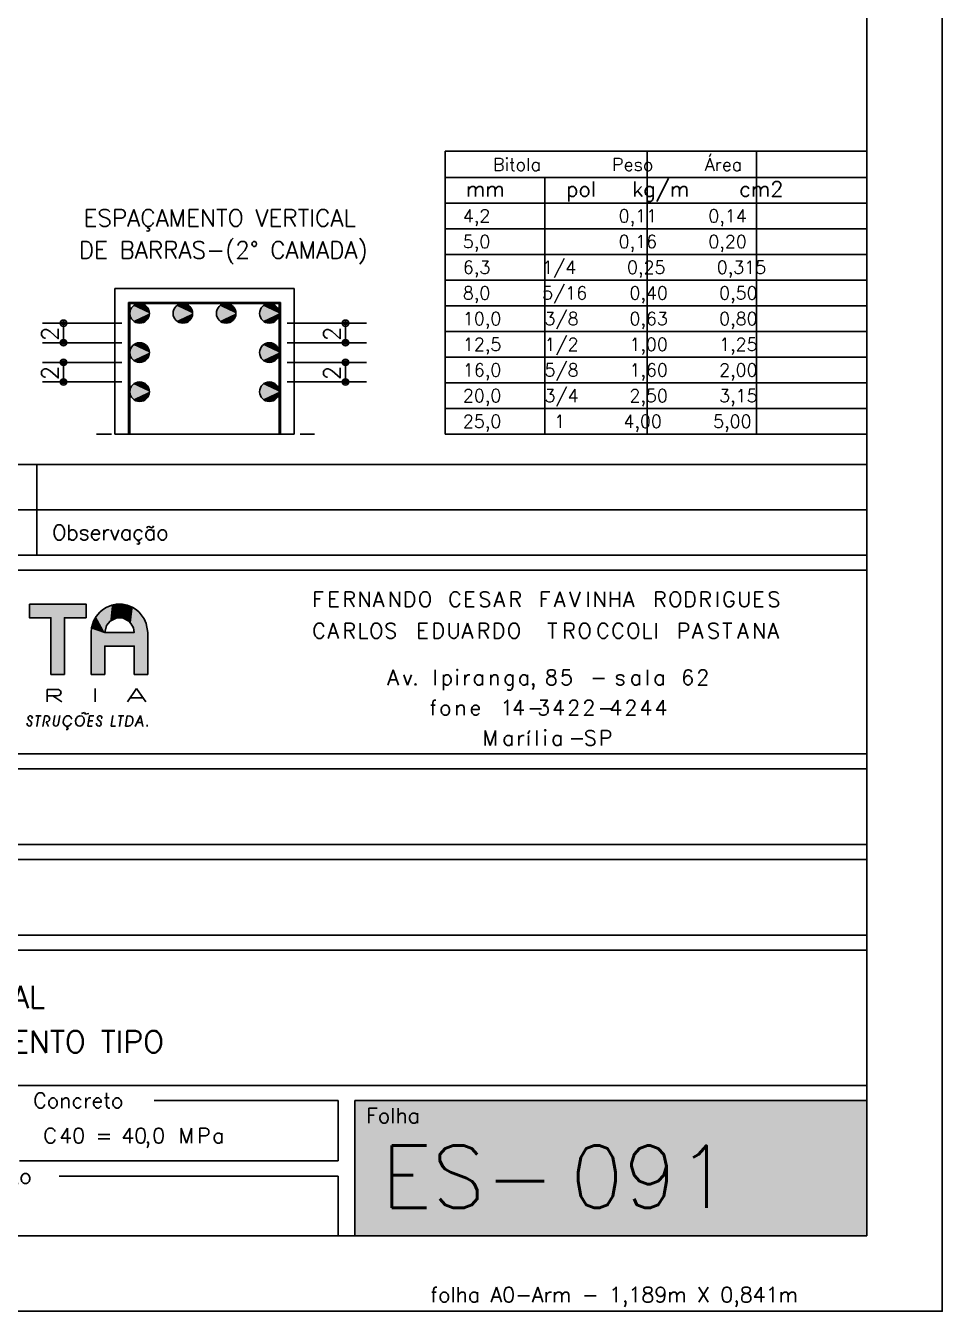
# Model space of a CAD drawing. Extents: x 0 to 119, y 0 to 84.
# Drawn here: x 106.76 to 118.9, y 0 to 17.01 of the extents above; entities that cross this region are included whole.
import ezdxf

# ---------------------------------------------------------------- set-up
doc = ezdxf.new("R2010")
doc.units = 0
doc.header["$MEASUREMENT"] = 0
doc.linetypes.add('ESTILO_TQS_0002', pattern=[0.3, 0.2, -0.1])
for name, color, linetype in [('1', 1, 'CONTINUOUS'), ('10', 10, 'CONTINUOUS'), ('2', 2, 'CONTINUOUS'), ('23', 7, 'CONTINUOUS'), ('26', 3, 'CONTINUOUS'), ('27', 4, 'CONTINUOUS'), ('3', 3, 'CONTINUOUS'), ('32', 7, 'CONTINUOUS'), ('4', 4, 'CONTINUOUS'), ('9', 9, 'CONTINUOUS')]:
    doc.layers.add(name, color=color, linetype=linetype)
doc.styles.get("Standard").update_dxf_attribs({"font": 'ROMANS.SHX'})

msp = doc.modelspace()

# ---------------------------------------------------------------- linework, layer by layer
at = {"layer": '1', "linetype": 'ESTILO_TQS_0002'}
msp.add_line((107.696273, 11.607894), (110.585236, 11.607894), dxfattribs=at)
at = {"layer": '10', "linetype": 'Continuous'}
for p, q in [((107.046118, 8.064804), (107.046118, 8.227905)), ((107.046118, 8.227905), (107.193198, 8.227905)), ((107.193198, 8.227905), (107.223273, 8.211121)), ((107.228796, 8.184118), (107.214224, 8.154379)), ((107.223273, 8.211121), (107.228796, 8.184118)), ((107.679312, 8.242729), (107.679312, 8.064804)), ((108.107291, 8.064804), (108.228888, 8.242729)), ((108.228888, 8.242729), (108.349295, 8.064804)), ((107.178961, 8.147253), (107.051062, 8.147253)), ((107.240652, 8.064804), (107.117651, 8.147253)), ((107.214224, 8.154379), (107.178961, 8.147253)), ((108.309149, 8.118773), (108.145758, 8.118773))]:
    msp.add_line(p, q, dxfattribs=at)
at = {"layer": '2', "linetype": 'Continuous'}
for p, q in [((112.316812, 15.356251), (117.9, 15.356251)), ((112.316812, 15.356251), (112.316812, 11.607894)), ((114.990396, 15.356251), (114.990396, 11.607894)), ((116.437418, 15.356251), (116.437418, 11.607894)), ((117.9, 15.356251), (117.9, 11.607894)), ((112.316812, 15.007894), (117.9, 15.007894)), ((113.636731, 11.607894), (113.636731, 15.007894)), ((112.316812, 14.667894), (117.9, 14.667894)), ((112.316812, 14.327894), (117.9, 14.327894)), ((112.316812, 13.987894), (117.9, 13.987894)), ((112.316812, 13.647894), (117.9, 13.647894)), ((110.133199, 13.352826), (108.123821, 13.352826)), ((108.123821, 13.352826), (108.123821, 11.607894)), ((110.131199, 13.350826), (108.125821, 13.350826)), ((108.125821, 13.350826), (108.125821, 11.607894)), ((110.129199, 13.348826), (108.127821, 13.348826)), ((108.127821, 13.348826), (108.127821, 11.607894)), ((110.127199, 13.346826), (108.129821, 13.346826)), ((108.129821, 13.346826), (108.129821, 11.607894)), ((110.125199, 13.344826), (108.131821, 13.344826)), ((108.131821, 13.344826), (108.131821, 11.607894)), ((110.123199, 13.342826), (108.133821, 13.342826)), ((108.133821, 13.342826), (108.133821, 11.607894)), ((110.121199, 13.340826), (108.135821, 13.340826)), ((108.135821, 13.340826), (108.135821, 11.607894)), ((110.119199, 13.338826), (108.137821, 13.338826)), ((108.137821, 13.338826), (108.137821, 11.607894)), ((110.117199, 13.336826), (108.139821, 13.336826)), ((108.139821, 13.336826), (108.139821, 11.607894)), ((110.117199, 11.607894), (110.117199, 13.336826)), ((110.119199, 11.607894), (110.119199, 13.338826)), ((110.121199, 11.607894), (110.121199, 13.340826)), ((110.123199, 11.607894), (110.123199, 13.342826)), ((110.125199, 11.607894), (110.125199, 13.344826)), ((110.127199, 11.607894), (110.127199, 13.346826)), ((110.129199, 11.607894), (110.129199, 13.348826)), ((110.131199, 11.607894), (110.131199, 13.350826)), ((110.133199, 11.607894), (110.133199, 13.352826)), ((112.316812, 13.307894), (117.9, 13.307894)), ((112.316812, 12.967894), (117.9, 12.967894)), ((112.316812, 12.627894), (117.9, 12.627894)), ((112.316812, 12.287894), (117.9, 12.287894)), ((112.316812, 11.947894), (117.9, 11.947894)), ((112.316812, 11.607894), (117.9, 11.607894)), ((117.9, 11.207914), (100.4, 11.207907)), ((106.91001, 11.207907), (106.91001, 10.007925)), ((117.9, 10.607908), (100.4, 10.607901)), ((100.4, 10.007925), (117.9, 10.007933)), ((117.9, 9.80792), (100.4, 9.807913)), ((106.796881, 7.86754), (106.791357, 7.85305)), ((106.791357, 7.85305), (106.792944, 7.838057)), ((106.792944, 7.838057), (106.800085, 7.828539)), ((106.809988, 7.879545), (106.796881, 7.86754)), ((106.800085, 7.828539), (106.82955, 7.805228)), ((106.825659, 7.882915), (106.809988, 7.879545)), ((106.838934, 7.87705), (106.825659, 7.882915)), ((106.848151, 7.8621), (106.838934, 7.87705)), ((106.839026, 7.850203), (106.849188, 7.850203)), ((106.849188, 7.850203), (106.848151, 7.8621)), ((106.965979, 7.878849), (106.895422, 7.878849)), ((106.907858, 7.739439), (106.930884, 7.878849)), ((106.987982, 7.739439), (107.011694, 7.878849)), ((107.011694, 7.878849), (107.044913, 7.878848)), ((107.044913, 7.878848), (107.06687, 7.870507)), ((107.06687, 7.870507), (107.077719, 7.852134)), ((107.078146, 7.834963), (107.071875, 7.818192)), ((107.077719, 7.852134), (107.078146, 7.834963)), ((107.144568, 7.885386), (107.128577, 7.788088)), ((107.195593, 7.78573), (107.212164, 7.885386)), ((107.260672, 7.829308), (107.258704, 7.791168)), ((107.276648, 7.861714), (107.260672, 7.829308)), ((107.305487, 7.879987), (107.276648, 7.861714)), ((107.337271, 7.87981), (107.305487, 7.879987)), ((107.360205, 7.864037), (107.337271, 7.87981)), ((107.372321, 7.836735), (107.360205, 7.864037)), ((107.428046, 7.845683), (107.420065, 7.812784)), ((107.449927, 7.870341), (107.428046, 7.845683)), ((107.477148, 7.881545), (107.449927, 7.870341)), ((107.508795, 7.876151), (107.477148, 7.881545)), ((107.497412, 7.913298), (107.541357, 7.924586)), ((107.529318, 7.854538), (107.508795, 7.876151)), ((107.536444, 7.824997), (107.529318, 7.854538)), ((107.541357, 7.924586), (107.554205, 7.902008)), ((107.554205, 7.902008), (107.598151, 7.913298)), ((107.581122, 7.745975), (107.603674, 7.878849)), ((107.603674, 7.878849), (107.660773, 7.878849)), ((107.716315, 7.86754), (107.710776, 7.85305)), ((107.710776, 7.85305), (107.712378, 7.838057)), ((107.712378, 7.838057), (107.719519, 7.828539)), ((107.729407, 7.879545), (107.716315, 7.86754)), ((107.719519, 7.828539), (107.748969, 7.805228)), ((107.745093, 7.882915), (107.729407, 7.879545)), ((107.758368, 7.87705), (107.745093, 7.882915)), ((107.767584, 7.8621), (107.758368, 7.87705)), ((107.758459, 7.850203), (107.768622, 7.850203)), ((107.768622, 7.850203), (107.767584, 7.8621)), ((107.916296, 7.885386), (107.893134, 7.745975)), ((107.988043, 7.878849), (108.058646, 7.878849)), ((108.000525, 7.739439), (108.023505, 7.878849)), ((108.10372, 7.878849), (108.082083, 7.745975)), ((108.145911, 7.877593), (108.10372, 7.878849)), ((108.165533, 7.866836), (108.145911, 7.877593)), ((108.179282, 7.841198), (108.165533, 7.866836)), ((108.180869, 7.810389), (108.179282, 7.841198)), ((108.211081, 7.739439), (108.282263, 7.885386)), ((108.282263, 7.885386), (108.310156, 7.739439)), ((106.77941, 7.77089), (106.77941, 7.782156)), ((106.783698, 7.759082), (106.77941, 7.77089)), ((106.797812, 7.746802), (106.783698, 7.759082)), ((106.813589, 7.744856), (106.797812, 7.746802)), ((106.830542, 7.754113), (106.813589, 7.744856)), ((106.82955, 7.805228), (106.837988, 7.792135)), ((106.839392, 7.770979), (106.830542, 7.754113)), ((106.837988, 7.792135), (106.839392, 7.770979)), ((107.058249, 7.805533), (107.032446, 7.799362)), ((107.032446, 7.799362), (107.060309, 7.739439)), ((107.071875, 7.818192), (107.058249, 7.805533)), ((107.128577, 7.788088), (107.129233, 7.76675)), ((107.129233, 7.76675), (107.141058, 7.748955)), ((107.141058, 7.748955), (107.158362, 7.744191)), ((107.158362, 7.744191), (107.175833, 7.748332)), ((107.175833, 7.748332), (107.189078, 7.764779)), ((107.189078, 7.764779), (107.195593, 7.78573)), ((107.258704, 7.791168), (107.271994, 7.761367)), ((107.271994, 7.761367), (107.296454, 7.745881)), ((107.312811, 7.69791), (107.295599, 7.69791)), ((107.296454, 7.745881), (107.32276, 7.74542)), ((107.308508, 7.74567), (107.3039, 7.72522)), ((107.3039, 7.72522), (107.316702, 7.722042)), ((107.32157, 7.710236), (107.312811, 7.69791)), ((107.316702, 7.722042), (107.32157, 7.710236)), ((107.32276, 7.74542), (107.345969, 7.756706)), ((107.345969, 7.756706), (107.36524, 7.782156)), ((107.420065, 7.812784), (107.422797, 7.785295)), ((107.422797, 7.785295), (107.433417, 7.761428)), ((107.433417, 7.761428), (107.455359, 7.747917)), ((107.455359, 7.747917), (107.478186, 7.745502)), ((107.478186, 7.745502), (107.502203, 7.752984)), ((107.502203, 7.752984), (107.523657, 7.773729)), ((107.523657, 7.773729), (107.534491, 7.800375)), ((107.534491, 7.800375), (107.536444, 7.824997)), ((107.639273, 7.745975), (107.581122, 7.745975)), ((107.650153, 7.813601), (107.592596, 7.813601)), ((107.698828, 7.77089), (107.698828, 7.782156)), ((107.703131, 7.759082), (107.698828, 7.77089)), ((107.71723, 7.746802), (107.703131, 7.759082)), ((107.733008, 7.744856), (107.71723, 7.746802)), ((107.74996, 7.754113), (107.733008, 7.744856)), ((107.748969, 7.805228), (107.757422, 7.792135)), ((107.758826, 7.770979), (107.74996, 7.754113)), ((107.757422, 7.792135), (107.758826, 7.770979)), ((107.893134, 7.745975), (107.95127, 7.745975)), ((108.082083, 7.745975), (108.118536, 7.745975)), ((108.118536, 7.745975), (108.14707, 7.753283)), ((108.14707, 7.753283), (108.169989, 7.776038)), ((108.169989, 7.776038), (108.180869, 7.810389)), ((108.236823, 7.792242), (108.300055, 7.792242)), ((108.370642, 7.763155), (108.367087, 7.739439)), ((117.9, 7.379951), (100.4, 7.379943)), ((117.9, 7.179951), (102.009955, 7.179943)), ((117.9, 6.179962), (100.4, 6.179955)), ((117.9, 5.979963), (101.409964, 5.979956)), ((117.9, 4.979975), (100.4, 4.979967)), ((117.9, 4.779975), (102.009955, 4.779967)), ((117.9, 2.989987), (100.4, 2.98998)), ((110.900061, 2.789988), (108.46131, 2.78998)), ((110.900061, 1.99), (110.900061, 2.789988)), ((106.678687, 1.989992), (110.900061, 1.99)), ((110.900061, 1.789988), (107.204993, 1.78998)), ((110.900061, 1), (110.900061, 1.789988))]:
    msp.add_line(p, q, dxfattribs=at)
for points in [[(0, 0), (0, 84.1), (118.9, 84.1), (118.9, 0), (0, 0)], [(112.316812, 15.356251), (112.316812, 14.667894), (117.9, 14.667894), (117.9, 15.356251), (112.316812, 15.356251)], [(117.9, 14.327894), (112.316812, 14.327894), (112.316812, 13.987894), (117.9, 13.987894), (117.9, 14.327894)], [(117.9, 13.647894), (112.316812, 13.647894), (112.316812, 13.307894), (117.9, 13.307894), (117.9, 13.647894)], [(117.9, 12.967894), (112.316812, 12.967894), (112.316812, 12.627894), (117.9, 12.627894), (117.9, 12.967894)], [(117.9, 12.287894), (112.316812, 12.287894), (112.316812, 11.947894), (117.9, 11.947894), (117.9, 12.287894)]]:
    msp.add_lwpolyline(points, dxfattribs=at)
at = {"layer": '23', "linetype": 'Continuous'}
for p, q in [((108.033941, 13.077671), (106.98355, 13.077671)), ((107.26155, 13.077671), (107.26155, 12.818515)), ((110.223079, 13.077671), (111.27347, 13.077671)), ((110.99547, 12.818515), (110.99547, 13.077671)), ((108.033941, 12.818515), (106.98355, 12.818515)), ((110.223079, 12.818515), (111.27347, 12.818515)), ((108.033941, 12.55936), (106.98355, 12.55936)), ((107.26155, 12.55936), (107.26155, 12.300204)), ((110.223079, 12.55936), (111.27347, 12.55936)), ((110.99547, 12.300204), (110.99547, 12.55936)), ((108.033941, 12.300204), (106.98355, 12.300204)), ((110.223079, 12.300204), (111.27347, 12.300204))]:
    msp.add_line(p, q, dxfattribs=at)
for centre, radius in [((107.26155, 13.077671), 0.041625), ((110.99547, 13.077671), 0.041625), ((107.26155, 13.077671), 0.02075), ((110.99547, 13.077671), 0.02075), ((107.26155, 12.818515), 0.041625), ((107.26155, 12.818515), 0.041625), ((107.26155, 12.818515), 0.02075), ((107.26155, 12.818515), 0.02075), ((110.99547, 12.818515), 0.041625), ((110.99547, 12.818515), 0.041625), ((110.99547, 12.818515), 0.02075), ((110.99547, 12.818515), 0.02075), ((107.26155, 12.55936), 0.041625), ((107.26155, 12.55936), 0.041625), ((110.99547, 12.55936), 0.041625), ((110.99547, 12.55936), 0.041625), ((107.26155, 12.55936), 0.02075), ((107.26155, 12.55936), 0.02075), ((110.99547, 12.55936), 0.02075), ((110.99547, 12.55936), 0.02075), ((107.26155, 12.300204), 0.041625), ((107.26155, 12.300204), 0.041625), ((107.26155, 12.300204), 0.02075), ((107.26155, 12.300204), 0.02075), ((110.99547, 12.300204), 0.041625), ((110.99547, 12.300204), 0.041625), ((110.99547, 12.300204), 0.02075), ((110.99547, 12.300204), 0.02075)]:
    msp.add_circle(centre, radius, dxfattribs=at)
at = {"layer": '27', "linetype": 'Continuous'}
for p, q in [((110.31587, 13.535506), (107.94115, 13.535506)), ((107.94115, 13.535506), (107.94115, 11.607894)), ((110.31587, 11.607894), (110.31587, 13.535506)), ((107.94115, 11.607894), (110.31587, 11.607894))]:
    msp.add_line(p, q, dxfattribs=at)
at = {"layer": '3', "linetype": 'Continuous'}
for points in [[(117.9, 1), (2.499999, 1), (2.499999, 83.1), (117.9, 83.1), (117.9, 1)], [(111.120078, 2.789988), (111.120078, 1), (117.9, 1), (117.9, 2.789988), (111.120078, 2.789988)]]:
    msp.add_lwpolyline(points, dxfattribs=at)
for centre in [(108.269398, 13.207248), (108.842139, 13.207248), (109.41488, 13.207248), (109.987622, 13.207248), (108.269398, 12.688938), (109.987622, 12.688938), (108.269398, 12.170627), (109.987622, 12.170627)]:
    msp.add_circle(centre, 0.129578, dxfattribs=at)
for points in [[(108.398976, 13.207248), (108.164568, 13.283412), (108.14892, 13.254949)], [(108.398976, 13.207248), (108.186802, 13.30709), (108.164568, 13.283412)], [(108.398976, 13.207248), (108.214227, 13.324494), (108.186802, 13.30709)], [(108.398976, 13.207248), (108.245118, 13.334531), (108.214227, 13.324494)], [(108.398976, 13.207248), (108.277535, 13.33657), (108.245118, 13.334531)], [(108.398976, 13.207248), (108.30944, 13.330484), (108.277535, 13.33657)], [(108.398976, 13.207248), (108.33883, 13.316654), (108.30944, 13.330484)], [(108.398976, 13.207248), (108.363856, 13.29595), (108.33883, 13.316654)], [(108.398976, 13.207248), (108.382948, 13.269673), (108.363856, 13.29595)], [(108.971717, 13.207248), (108.737309, 13.283412), (108.721661, 13.254949)], [(108.971717, 13.207248), (108.759544, 13.30709), (108.737309, 13.283412)], [(108.971717, 13.207248), (108.786968, 13.324494), (108.759544, 13.30709)], [(108.971717, 13.207248), (108.817859, 13.334531), (108.786968, 13.324494)], [(108.971717, 13.207248), (108.850276, 13.33657), (108.817859, 13.334531)], [(108.971717, 13.207248), (108.882181, 13.330484), (108.850276, 13.33657)], [(108.971717, 13.207248), (108.911571, 13.316654), (108.882181, 13.330484)], [(108.971717, 13.207248), (108.936598, 13.29595), (108.911571, 13.316654)], [(108.971717, 13.207248), (108.955689, 13.269673), (108.936598, 13.29595)], [(109.544458, 13.207248), (109.31005, 13.283412), (109.294402, 13.254949)], [(109.544458, 13.207248), (109.332285, 13.30709), (109.31005, 13.283412)], [(109.544458, 13.207248), (109.359709, 13.324494), (109.332285, 13.30709)], [(109.544458, 13.207248), (109.3906, 13.334531), (109.359709, 13.324494)], [(109.544458, 13.207248), (109.423017, 13.33657), (109.3906, 13.334531)], [(109.544458, 13.207248), (109.454922, 13.330484), (109.423017, 13.33657)], [(109.544458, 13.207248), (109.484312, 13.316654), (109.454922, 13.330484)], [(109.544458, 13.207248), (109.509339, 13.29595), (109.484312, 13.316654)], [(109.544458, 13.207248), (109.52843, 13.269673), (109.509339, 13.29595)], [(110.117199, 13.207248), (109.882791, 13.283412), (109.867143, 13.254949)], [(110.117199, 13.207248), (109.905026, 13.30709), (109.882791, 13.283412)], [(110.117199, 13.207248), (109.93245, 13.324494), (109.905026, 13.30709)], [(110.117199, 13.207248), (109.963341, 13.334531), (109.93245, 13.324494)], [(110.117199, 13.207248), (109.995758, 13.33657), (109.963341, 13.334531)], [(110.117199, 13.207248), (110.027663, 13.330484), (109.995758, 13.33657)], [(110.117199, 13.207248), (110.057053, 13.316654), (110.027663, 13.330484)], [(110.117199, 13.207248), (110.08208, 13.29595), (110.057053, 13.316654)], [(110.117199, 13.207248), (110.101171, 13.269673), (110.08208, 13.29595)], [(108.398976, 13.207248), (108.14892, 13.254949), (108.140842, 13.223489)], [(108.398976, 13.207248), (108.140842, 13.223489), (108.140842, 13.191008)], [(108.398976, 13.207248), (108.140842, 13.191008), (108.14892, 13.159548)], [(108.398976, 13.207248), (108.14892, 13.159548), (108.164568, 13.131084)], [(108.398976, 13.207248), (108.164568, 13.131084), (108.186802, 13.107407)], [(108.398976, 13.207248), (108.186802, 13.107407), (108.214227, 13.090003)], [(108.398976, 13.207248), (108.214227, 13.090003), (108.245118, 13.079966)], [(108.398976, 13.207248), (108.245118, 13.079966), (108.277535, 13.077926)], [(108.398976, 13.207248), (108.277535, 13.077926), (108.30944, 13.084013)], [(108.398976, 13.207248), (108.30944, 13.084013), (108.33883, 13.097842)], [(108.398976, 13.207248), (108.33883, 13.097842), (108.363856, 13.118546)], [(108.398976, 13.207248), (108.363856, 13.118546), (108.382948, 13.144824)], [(108.398976, 13.207248), (108.394905, 13.239473), (108.382948, 13.269673)], [(108.398976, 13.207248), (108.382948, 13.144824), (108.394905, 13.175024)], [(108.398976, 13.207248), (108.394905, 13.175024), (108.398976, 13.207248)], [(108.971717, 13.207248), (108.721661, 13.254949), (108.713584, 13.223489)], [(108.971717, 13.207248), (108.713584, 13.223489), (108.713584, 13.191008)], [(108.971717, 13.207248), (108.713584, 13.191008), (108.721661, 13.159548)], [(108.971717, 13.207248), (108.721661, 13.159548), (108.737309, 13.131084)], [(108.971717, 13.207248), (108.737309, 13.131084), (108.759544, 13.107407)], [(108.971717, 13.207248), (108.759544, 13.107407), (108.786968, 13.090003)], [(108.971717, 13.207248), (108.786968, 13.090003), (108.817859, 13.079966)], [(108.971717, 13.207248), (108.817859, 13.079966), (108.850276, 13.077926)], [(108.971717, 13.207248), (108.850276, 13.077926), (108.882181, 13.084013)], [(108.971717, 13.207248), (108.882181, 13.084013), (108.911571, 13.097842)], [(108.971717, 13.207248), (108.911571, 13.097842), (108.936598, 13.118546)], [(108.971717, 13.207248), (108.936598, 13.118546), (108.955689, 13.144824)], [(108.971717, 13.207248), (108.967646, 13.239473), (108.955689, 13.269673)], [(108.971717, 13.207248), (108.955689, 13.144824), (108.967646, 13.175024)], [(108.971717, 13.207248), (108.967646, 13.175024), (108.971717, 13.207248)], [(109.544458, 13.207248), (109.294402, 13.254949), (109.286325, 13.223489)], [(109.544458, 13.207248), (109.286325, 13.223489), (109.286325, 13.191008)], [(109.544458, 13.207248), (109.286325, 13.191008), (109.294402, 13.159548)], [(109.544458, 13.207248), (109.294402, 13.159548), (109.31005, 13.131084)], [(109.544458, 13.207248), (109.31005, 13.131084), (109.332285, 13.107407)], [(109.544458, 13.207248), (109.332285, 13.107407), (109.359709, 13.090003)], [(109.544458, 13.207248), (109.359709, 13.090003), (109.3906, 13.079966)], [(109.544458, 13.207248), (109.3906, 13.079966), (109.423017, 13.077926)], [(109.544458, 13.207248), (109.423017, 13.077926), (109.454922, 13.084013)], [(109.544458, 13.207248), (109.454922, 13.084013), (109.484312, 13.097842)], [(109.544458, 13.207248), (109.484312, 13.097842), (109.509339, 13.118546)], [(109.544458, 13.207248), (109.509339, 13.118546), (109.52843, 13.144824)], [(109.544458, 13.207248), (109.540387, 13.239473), (109.52843, 13.269673)], [(109.544458, 13.207248), (109.52843, 13.144824), (109.540387, 13.175024)], [(109.544458, 13.207248), (109.540387, 13.175024), (109.544458, 13.207248)], [(110.117199, 13.207248), (109.867143, 13.254949), (109.859066, 13.223489)], [(110.117199, 13.207248), (109.859066, 13.223489), (109.859066, 13.191008)], [(110.117199, 13.207248), (109.859066, 13.191008), (109.867143, 13.159548)], [(110.117199, 13.207248), (109.867143, 13.159548), (109.882791, 13.131084)], [(110.117199, 13.207248), (109.882791, 13.131084), (109.905026, 13.107407)], [(110.117199, 13.207248), (109.905026, 13.107407), (109.93245, 13.090003)], [(110.117199, 13.207248), (109.93245, 13.090003), (109.963341, 13.079966)], [(110.117199, 13.207248), (109.963341, 13.079966), (109.995758, 13.077926)], [(110.117199, 13.207248), (109.995758, 13.077926), (110.027663, 13.084013)], [(110.117199, 13.207248), (110.027663, 13.084013), (110.057053, 13.097842)], [(110.117199, 13.207248), (110.057053, 13.097842), (110.08208, 13.118546)], [(110.117199, 13.207248), (110.08208, 13.118546), (110.101171, 13.144824)], [(110.117199, 13.207248), (110.113128, 13.239473), (110.101171, 13.269673)], [(110.117199, 13.207248), (110.101171, 13.144824), (110.113128, 13.175024)], [(110.117199, 13.207248), (110.113128, 13.175024), (110.117199, 13.207248)], [(108.398976, 12.688938), (108.164568, 12.765101), (108.14892, 12.736638)], [(108.398976, 12.688938), (108.186802, 12.788779), (108.164568, 12.765101)], [(108.398976, 12.688938), (108.214227, 12.806183), (108.186802, 12.788779)], [(108.398976, 12.688938), (108.245118, 12.81622), (108.214227, 12.806183)], [(108.398976, 12.688938), (108.277535, 12.81826), (108.245118, 12.81622)], [(108.398976, 12.688938), (108.30944, 12.812173), (108.277535, 12.81826)], [(108.398976, 12.688938), (108.33883, 12.798344), (108.30944, 12.812173)], [(108.398976, 12.688938), (108.363856, 12.77764), (108.33883, 12.798344)], [(108.398976, 12.688938), (108.382948, 12.751362), (108.363856, 12.77764)], [(110.117199, 12.688938), (109.882791, 12.765101), (109.867143, 12.736638)], [(110.117199, 12.688938), (109.905026, 12.788779), (109.882791, 12.765101)], [(110.117199, 12.688938), (109.93245, 12.806183), (109.905026, 12.788779)], [(110.117199, 12.688938), (109.963341, 12.81622), (109.93245, 12.806183)], [(110.117199, 12.688938), (109.995758, 12.81826), (109.963341, 12.81622)], [(110.117199, 12.688938), (110.027663, 12.812173), (109.995758, 12.81826)], [(110.117199, 12.688938), (110.057053, 12.798344), (110.027663, 12.812173)], [(110.117199, 12.688938), (110.08208, 12.77764), (110.057053, 12.798344)], [(110.117199, 12.688938), (110.101171, 12.751362), (110.08208, 12.77764)], [(108.398976, 12.688938), (108.14892, 12.736638), (108.140842, 12.705178)], [(108.398976, 12.688938), (108.140842, 12.705178), (108.140842, 12.672697)], [(108.398976, 12.688938), (108.140842, 12.672697), (108.14892, 12.641237)], [(108.398976, 12.688938), (108.14892, 12.641237), (108.164568, 12.612774)], [(108.398976, 12.688938), (108.164568, 12.612774), (108.186802, 12.589096)], [(108.398976, 12.688938), (108.186802, 12.589096), (108.214227, 12.571692)], [(108.398976, 12.688938), (108.214227, 12.571692), (108.245118, 12.561655)], [(108.398976, 12.688938), (108.245118, 12.561655), (108.277535, 12.559616)], [(108.398976, 12.688938), (108.277535, 12.559616), (108.30944, 12.565702)], [(108.398976, 12.688938), (108.30944, 12.565702), (108.33883, 12.579531)], [(108.398976, 12.688938), (108.33883, 12.579531), (108.363856, 12.600235)], [(108.398976, 12.688938), (108.363856, 12.600235), (108.382948, 12.626513)], [(108.398976, 12.688938), (108.394905, 12.721162), (108.382948, 12.751362)], [(108.398976, 12.688938), (108.382948, 12.626513), (108.394905, 12.656713)], [(108.398976, 12.688938), (108.394905, 12.656713), (108.398976, 12.688938)], [(110.117199, 12.688938), (109.867143, 12.736638), (109.859066, 12.705178)], [(110.117199, 12.688938), (109.859066, 12.705178), (109.859066, 12.672697)], [(110.117199, 12.688938), (109.859066, 12.672697), (109.867143, 12.641237)], [(110.117199, 12.688938), (109.867143, 12.641237), (109.882791, 12.612774)], [(110.117199, 12.688938), (109.882791, 12.612774), (109.905026, 12.589096)], [(110.117199, 12.688938), (109.905026, 12.589096), (109.93245, 12.571692)], [(110.117199, 12.688938), (109.93245, 12.571692), (109.963341, 12.561655)], [(110.117199, 12.688938), (109.963341, 12.561655), (109.995758, 12.559616)], [(110.117199, 12.688938), (109.995758, 12.559616), (110.027663, 12.565702)], [(110.117199, 12.688938), (110.027663, 12.565702), (110.057053, 12.579531)], [(110.117199, 12.688938), (110.057053, 12.579531), (110.08208, 12.600235)], [(110.117199, 12.688938), (110.08208, 12.600235), (110.101171, 12.626513)], [(110.117199, 12.688938), (110.113128, 12.721162), (110.101171, 12.751362)], [(110.117199, 12.688938), (110.101171, 12.626513), (110.113128, 12.656713)], [(110.117199, 12.688938), (110.113128, 12.656713), (110.117199, 12.688938)], [(108.398976, 12.170627), (108.186802, 12.270468), (108.164568, 12.246791)], [(108.398976, 12.170627), (108.214227, 12.287872), (108.186802, 12.270468)], [(108.398976, 12.170627), (108.245118, 12.297909), (108.214227, 12.287872)], [(108.398976, 12.170627), (108.277535, 12.299949), (108.245118, 12.297909)], [(108.398976, 12.170627), (108.30944, 12.293862), (108.277535, 12.299949)], [(108.398976, 12.170627), (108.33883, 12.280033), (108.30944, 12.293862)], [(108.398976, 12.170627), (108.363856, 12.259329), (108.33883, 12.280033)], [(108.398976, 12.170627), (108.382948, 12.233051), (108.363856, 12.259329)], [(110.117199, 12.170627), (109.905026, 12.270468), (109.882791, 12.246791)], [(110.117199, 12.170627), (109.93245, 12.287872), (109.905026, 12.270468)], [(110.117199, 12.170627), (109.963341, 12.297909), (109.93245, 12.287872)], [(110.117199, 12.170627), (109.995758, 12.299949), (109.963341, 12.297909)], [(110.117199, 12.170627), (110.027663, 12.293862), (109.995758, 12.299949)], [(110.117199, 12.170627), (110.057053, 12.280033), (110.027663, 12.293862)], [(110.117199, 12.170627), (110.08208, 12.259329), (110.057053, 12.280033)], [(110.117199, 12.170627), (110.101171, 12.233051), (110.08208, 12.259329)], [(108.398976, 12.170627), (108.14892, 12.218327), (108.140842, 12.186867)], [(108.398976, 12.170627), (108.140842, 12.186867), (108.140842, 12.154386)], [(108.398976, 12.170627), (108.140842, 12.154386), (108.14892, 12.122926)], [(108.398976, 12.170627), (108.164568, 12.246791), (108.14892, 12.218327)], [(108.398976, 12.170627), (108.14892, 12.122926), (108.164568, 12.094463)], [(108.398976, 12.170627), (108.164568, 12.094463), (108.186802, 12.070785)], [(108.398976, 12.170627), (108.186802, 12.070785), (108.214227, 12.053381)], [(108.398976, 12.170627), (108.214227, 12.053381), (108.245118, 12.043344)], [(108.398976, 12.170627), (108.245118, 12.043344), (108.277535, 12.041305)], [(108.398976, 12.170627), (108.277535, 12.041305), (108.30944, 12.047391)], [(108.398976, 12.170627), (108.30944, 12.047391), (108.33883, 12.061221)], [(108.398976, 12.170627), (108.33883, 12.061221), (108.363856, 12.081925)], [(108.398976, 12.170627), (108.363856, 12.081925), (108.382948, 12.108202)], [(108.398976, 12.170627), (108.394905, 12.202851), (108.382948, 12.233051)], [(108.398976, 12.170627), (108.382948, 12.108202), (108.394905, 12.138402)], [(108.398976, 12.170627), (108.394905, 12.138402), (108.398976, 12.170627)], [(110.117199, 12.170627), (109.867143, 12.218327), (109.859066, 12.186867)], [(110.117199, 12.170627), (109.859066, 12.186867), (109.859066, 12.154386)], [(110.117199, 12.170627), (109.859066, 12.154386), (109.867143, 12.122926)], [(110.117199, 12.170627), (109.882791, 12.246791), (109.867143, 12.218327)], [(110.117199, 12.170627), (109.867143, 12.122926), (109.882791, 12.094463)], [(110.117199, 12.170627), (109.882791, 12.094463), (109.905026, 12.070785)], [(110.117199, 12.170627), (109.905026, 12.070785), (109.93245, 12.053381)], [(110.117199, 12.170627), (109.93245, 12.053381), (109.963341, 12.043344)], [(110.117199, 12.170627), (109.963341, 12.043344), (109.995758, 12.041305)], [(110.117199, 12.170627), (109.995758, 12.041305), (110.027663, 12.047391)], [(110.117199, 12.170627), (110.027663, 12.047391), (110.057053, 12.061221)], [(110.117199, 12.170627), (110.057053, 12.061221), (110.08208, 12.081925)], [(110.117199, 12.170627), (110.08208, 12.081925), (110.101171, 12.108202)], [(110.117199, 12.170627), (110.113128, 12.202851), (110.101171, 12.233051)], [(110.117199, 12.170627), (110.101171, 12.108202), (110.113128, 12.138402)], [(110.117199, 12.170627), (110.113128, 12.138402), (110.117199, 12.170627)], [(111.120078, 2.789988), (111.120078, 1), (117.9, 1)], [(111.120078, 2.789988), (117.9, 1), (117.9, 2.789988)], [(111.120078, 2.789988), (117.9, 2.789988), (111.120078, 2.789988)]]:
    msp.add_solid(points, dxfattribs=at)
at = {"layer": '9', "linetype": 'Continuous'}
for points in [[(106.809225, 9.359877), (106.809225, 9.179874), (107.094214, 9.179874), (107.094214, 8.429874), (107.274222, 8.429874), (107.274222, 9.179874), (107.559225, 9.179874), (107.559225, 9.359877), (106.809225, 9.359877)], [(107.627173, 8.429874), (107.807166, 8.429874), (107.807166, 8.804874), (108.19718, 8.804874), (108.19718, 8.429874), (108.377173, 8.429874), (108.377173, 8.984877), (108.356802, 9.104876), (108.330054, 9.164877), (108.260977, 9.254877), (108.225989, 9.284876), (108.178793, 9.314877), (108.103766, 9.344875), (108.040991, 9.357862), (107.96073, 9.35758), (107.90058, 9.344875), (107.825552, 9.314877), (107.778357, 9.284876), (107.743384, 9.254877), (107.691611, 9.194876), (107.659323, 9.134876), (107.6323, 9.044876), (107.807166, 8.984877), (107.831091, 9.074877), (107.878561, 9.134876), (107.958716, 9.174974), (108.04119, 9.175934), (108.125784, 9.134876), (108.153586, 9.104876), (108.186957, 9.044876), (108.19718, 8.984877), (107.807166, 8.984877), (107.6323, 9.044876), (107.627173, 8.984877), (107.627173, 8.429874)]]:
    msp.add_lwpolyline(points, dxfattribs=at)
for points in [[(106.809225, 9.359877), (106.809225, 9.179874), (107.094214, 9.179874)], [(106.809225, 9.359877), (107.094214, 9.179874), (107.559225, 9.359877)], [(107.094214, 9.179874), (107.274222, 9.179874), (107.559225, 9.359877)], [(107.274222, 9.179874), (107.559225, 9.179874), (107.559225, 9.359877)], [(107.807166, 8.984877), (107.691611, 9.194876), (107.659323, 9.134876)], [(107.807166, 8.984877), (107.743384, 9.254877), (107.691611, 9.194876)], [(107.807166, 8.984877), (107.778357, 9.284876), (107.743384, 9.254877)], [(107.807166, 8.984877), (107.825552, 9.314877), (107.778357, 9.284876)], [(107.807166, 8.984877), (107.831091, 9.074877), (107.825552, 9.314877)], [(107.825552, 9.314877), (107.831091, 9.074877), (107.90058, 9.344875)], [(107.878561, 9.134876), (107.90058, 9.344875), (107.831091, 9.074877)], [(107.958716, 9.174974), (107.90058, 9.344875), (107.878561, 9.134876)], [(107.958716, 9.174974), (107.96073, 9.35758), (107.90058, 9.344875)], [(108.04119, 9.175934), (107.96073, 9.35758), (107.958716, 9.174974)], [(108.04119, 9.175934), (108.040991, 9.357862), (107.96073, 9.35758)], [(108.040991, 9.357862), (108.04119, 9.175934), (108.103766, 9.344875)], [(108.04119, 9.175934), (108.125784, 9.134876), (108.103766, 9.344875)], [(108.125784, 9.134876), (108.178793, 9.314877), (108.103766, 9.344875)], [(108.125784, 9.134876), (108.153586, 9.104876), (108.178793, 9.314877)], [(108.153586, 9.104876), (108.186957, 9.044876), (108.178793, 9.314877)], [(108.178793, 9.314877), (108.186957, 9.044876), (108.225989, 9.284876)], [(108.186957, 9.044876), (108.19718, 8.984877), (108.225989, 9.284876)], [(108.225989, 9.284876), (108.19718, 8.984877), (108.377173, 8.429874)], [(108.377173, 8.429874), (108.260977, 9.254877), (108.225989, 9.284876)], [(108.377173, 8.429874), (108.330054, 9.164877), (108.260977, 9.254877)], [(107.094214, 8.429874), (107.274222, 8.429874), (107.094214, 9.179874)], [(107.274222, 8.429874), (107.274222, 9.179874), (107.094214, 9.179874)], [(107.627173, 8.984877), (107.807166, 8.429874), (107.6323, 9.044876)], [(107.807166, 8.984877), (107.659323, 9.134876), (107.6323, 9.044876)], [(107.807166, 8.984877), (107.6323, 9.044876), (107.807166, 8.429874)], [(108.377173, 8.429874), (108.356802, 9.104876), (108.330054, 9.164877)], [(108.377173, 8.429874), (108.377173, 8.984877), (108.356802, 9.104876)], [(107.627173, 8.984877), (107.627173, 8.429874), (107.807166, 8.429874)], [(107.807166, 8.984877), (107.807166, 8.429874), (107.807166, 8.804874)], [(107.807166, 8.984877), (107.807166, 8.804874), (108.19718, 8.804874)], [(107.807166, 8.984877), (108.19718, 8.804874), (108.19718, 8.984877)], [(108.19718, 8.984877), (108.19718, 8.804874), (108.377173, 8.429874)], [(108.377173, 8.429874), (108.19718, 8.804874), (108.19718, 8.429874)]]:
    msp.add_solid(points, dxfattribs=at)

# ---------------------------------------------------------------- texts
at = {"layer": '1', "linetype": 'Continuous'}
for p in [(107.191244, 12.842868), (110.925164, 12.842868), (107.191244, 12.324557), (110.925164, 12.324557)]:
    msp.add_text('2', height=0.22, rotation=90, dxfattribs=at).set_placement(p)
at = {"layer": '2', "linetype": 'Continuous'}
for s, height, p in [('     Bitola       Peso     Área', 0.17, (112.316812, 15.092894)), ('  mm     pol   kg/m    cm2', 0.2, (112.316812, 14.752894)), ('  4,2             0,11     0,14', 0.17, (112.316812, 14.412894)), ('  5,0             0,16     0,20', 0.17, (112.316812, 14.072894)), ('  6,3     1/4     0,25     0,315', 0.17, (112.316812, 13.732894)), ('  8,0     5/16    0,40     0,50', 0.17, (112.316812, 13.392894)), ('  10,0    3/8     0,63     0,80', 0.17, (112.316812, 13.052894)), ('  12,5    1/2     1,00     1,25', 0.17, (112.316812, 12.712894)), ('  16,0    5/8     1,60     2,00', 0.17, (112.316812, 12.372894)), ('  20,0    3/4     2,50     3,15', 0.17, (112.316812, 12.032894)), ('  25,0     1      4,00     5,00', 0.17, (112.316812, 11.692894)), ('Observação', 0.2, (107.110083, 10.207907)), ('F', 0.2, (110.556207, 9.323591)), ('E', 0.2, (110.756207, 9.323591)), ('R', 0.2, (110.956207, 9.323591)), ('N', 0.2, (111.156207, 9.323591)), ('A', 0.2, (111.356207, 9.323591)), ('N', 0.2, (111.556207, 9.323591)), ('D', 0.2, (111.756207, 9.323591)), ('O', 0.2, (111.956207, 9.323591)), ('C', 0.2, (112.356207, 9.323591)), ('E', 0.2, (112.556207, 9.323591)), ('S', 0.2, (112.756207, 9.323591)), ('A', 0.2, (112.956207, 9.323591)), ('R', 0.2, (113.156207, 9.323591)), ('F', 0.2, (113.556207, 9.323591)), ('A', 0.2, (113.756207, 9.323591)), ('V', 0.2, (113.956207, 9.323591)), ('I', 0.2, (114.174808, 9.323591)), ('N', 0.2, (114.269965, 9.323591)), ('H', 0.2, (114.469965, 9.323591)), ('A', 0.2, (114.669965, 9.323591)), ('R', 0.2, (115.069965, 9.323591)), ('O', 0.2, (115.269965, 9.323591)), ('D', 0.2, (115.469965, 9.323591)), ('R', 0.2, (115.669965, 9.323591)), ('I', 0.2, (115.888566, 9.323591)), ('G', 0.2, (115.983723, 9.323591)), ('U', 0.2, (116.183723, 9.323591)), ('E', 0.2, (116.383723, 9.323591)), ('S', 0.2, (116.583723, 9.323591)), ('C', 0.2, (110.556207, 8.906526)), ('A', 0.2, (110.756207, 8.906526)), ('R', 0.2, (110.956207, 8.906526)), ('L', 0.2, (111.156207, 8.906526)), ('O', 0.2, (111.30845, 8.906526)), ('S', 0.2, (111.50845, 8.906526)), ('E', 0.2, (111.934487, 8.906526)), ('D', 0.2, (112.134487, 8.906526)), ('U', 0.2, (112.334487, 8.906526)), ('A', 0.2, (112.534487, 8.906526)), ('R', 0.2, (112.734487, 8.906526)), ('D', 0.2, (112.934487, 8.906526)), ('O', 0.2, (113.134487, 8.906526)), ('T', 0.2, (113.66769, 8.906526)), ('R', 0.2, (113.86769, 8.906526)), ('O', 0.2, (114.06769, 8.906526)), ('C', 0.2, (114.315447, 8.906526)), ('C', 0.2, (114.515447, 8.906526)), ('O', 0.2, (114.715447, 8.906526)), ('L', 0.2, (114.915447, 8.906526)), ('I', 0.2, (115.074985, 8.906526)), ('P', 0.2, (115.383723, 8.906526)), ('A', 0.2, (115.583723, 8.906526)), ('S', 0.2, (115.783723, 8.906526)), ('T', 0.2, (115.983723, 8.906526)), ('A', 0.2, (116.183723, 8.906526)), ('N', 0.2, (116.383723, 8.906526)), ('A', 0.2, (116.583723, 8.906526)), ('A', 0.2, (111.549957, 8.288667)), ('v', 0.2, (111.749957, 8.288667)), ('I', 0.2, (112.149957, 8.288667)), ('p', 0.2, (112.259234, 8.288667)), ('i', 0.2, (112.441901, 8.288667)), ('r', 0.2, (112.541754, 8.288667)), ('a', 0.2, (112.680126, 8.288667)), ('n', 0.2, (112.884983, 8.288667)), ('g', 0.2, (113.084983, 8.288667)), ('a', 0.2, (113.277864, 8.288667)), ('8', 0.2, (113.637671, 8.288667)), ('5', 0.2, (113.837671, 8.288667)), ('-', 0.2, (114.237671, 8.288667)), ('s', 0.2, (114.560659, 8.288667)), ('a', 0.2, (114.760659, 8.288667)), ('l', 0.2, (114.960659, 8.288667)), ('a', 0.2, (115.073143, 8.288667)), ('6', 0.2, (115.442069, 8.288667)), ('2', 0.2, (115.642069, 8.288667)), ('.', 0.2, (111.879925, 8.288667)), (',', 0.2, (113.437671, 8.288667)), ('f', 0.2, (112.107518, 7.888667)), ('o', 0.2, (112.23804, 7.888667)), ('n', 0.2, (112.43804, 7.888667)), ('e', 0.2, (112.63804, 7.888667)), ('1', 0.2, (113.045794, 7.888667)), ('4', 0.2, (113.203147, 7.888667)), ('3', 0.2, (113.533361, 7.888667)), ('4', 0.2, (113.733361, 7.888667)), ('2', 0.2, (113.933361, 7.888667)), ('2', 0.2, (114.133361, 7.888667)), ('4', 0.2, (114.490714, 7.888667)), ('2', 0.2, (114.690714, 7.888667)), ('4', 0.2, (114.890714, 7.888667)), ('4', 0.2, (115.090714, 7.888667)), ('-', 0.2, (113.403147, 7.888667)), ('-', 0.2, (114.333361, 7.888667)), ('M', 0.2, (112.810067, 7.488667)), ('í', 0.2, (113.385794, 7.488667)), ('l', 0.2, (113.497528, 7.488667)), ('i', 0.2, (113.607055, 7.488667)), ('S', 0.2, (114.151888, 7.488667)), ('P', 0.2, (114.351888, 7.488667)), ('a', 0.2, (113.071854, 7.488667)), ('r', 0.2, (113.258614, 7.488667)), ('a', 0.2, (113.718789, 7.488667)), ('-', 0.2, (113.951888, 7.488667)), ('Concreto', 0.2, (106.861304, 2.690004)), ('Folha', 0.2, (111.271307, 2.490012)), ('Visto', 0.2, (106.204993, 1.690004))]:
    msp.add_text(s, height=height, dxfattribs=at).set_placement(p)
at = {"layer": '26', "linetype": 'Continuous'}
for s, height, p in [('ESPAÇAMENTO VERTICAL', 0.225, (107.526649, 14.358707)), ('DE BARRAS-(2%%d CAMADA)', 0.225, (107.463195, 13.933707)), ('C', 0.2, (106.994573, 2.225464)), ('40', 0.2, (107.204439, 2.225464)), ('40', 0.2, (108.027424, 2.225464)), ('0', 0.2, (108.435947, 2.225464)), ('M', 0.2, (108.786442, 2.225464)), ('P', 0.2, (109.031092, 2.225464)), ('=', 0.2, (107.686846, 2.225464)), (',', 0.2, (108.335321, 2.225464)), ('a', 0.2, (109.231092, 2.225464)), ('folha A0-Arm - 1,189m X 0,841m', 0.2, (112.120078, 0.119716))]:
    msp.add_text(s, height=height, dxfattribs=at).set_placement(p)
at = {"layer": '32', "linetype": 'Continuous'}
for s, p in [('ARMAÇÃO POSITIVA PRINCIPAL', (101.249976, 4.014009)), ('LAJES DO 2%%d AO 15%%d PAVIMENTO TIPO', (101.249976, 3.422693))]:
    msp.add_text(s, height=0.291314, dxfattribs=at).set_placement(p)
at = {"layer": '4', "linetype": 'Continuous'}
for s, p in [('ES-', (111.46808, 1.368604)), ('091', (113.972213, 1.368604))]:
    msp.add_text(s, height=0.825, dxfattribs=at).set_placement(p)

doc.saveas('drawing.dxf')
